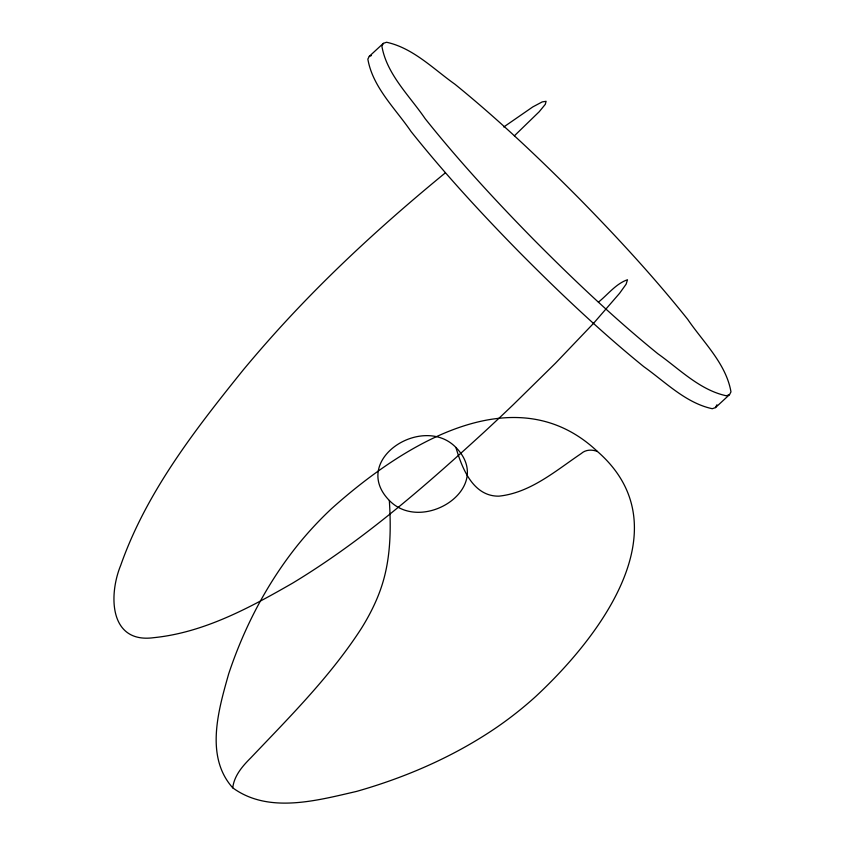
<?xml version="1.0" encoding="UTF-8"?>
<svg xmlns="http://www.w3.org/2000/svg" width="845" height="845" viewBox="0 0 845 845"><rect width="100%" height="100%" fill="white"/><g stroke="black" fill="none" stroke-linecap="round" stroke-linejoin="round"><path stroke-width="1.27" d="M232.734 787.825C204.743 756.497 218.496 709.842 228.668 673.898C244.068 627.592 266.946 583.557 297.472 545.384A331.187 288.251 -26.8 0 1 331.451 508.753C399.643 447.596 514.035 372.613 597.468 451.505C684.651 527.639 598.302 638.355 535.603 696.597A331.187 288.251 -26.8 0 1 495.867 727.936C453.395 756.771 405.716 777.453 356.421 791.448C316.886 800.521 268.552 814.041 232.734 787.825C234.181 775.731 242.473 766.13 250.785 757.87C289.877 716.75 330.49 676.232 361.417 628.353A136.732 63.998 -47.4 0 0 381.275 587.349C390.728 559.453 391.172 529.572 389.334 500.472C349.788 460.05 422.849 413.279 455.93 447.47C495.487 487.892 422.416 534.663 389.334 500.472M369.307 56.298L367.85 59.108C372.677 87.288 395.555 108.741 411.124 131.619C444.745 173.753 481.354 213.426 519.073 251.905C558.872 292.064 599.961 331.071 643.879 366.73C665.427 382.014 685.717 402.991 712.282 408.716L715.483 407.607L729.51 394.668L730.967 391.869C726.14 363.677 703.272 342.225 687.703 319.347C654.072 277.213 617.463 237.54 579.744 199.061C539.944 158.902 498.856 119.905 454.948 84.236C433.39 68.963 413.099 47.985 386.535 42.25L383.334 43.37L369.307 56.298L371.441 55.559M383.334 43.37L381.887 46.169C386.704 74.349 409.582 95.802 425.151 118.68C458.772 160.825 495.381 200.487 533.1 238.966C572.899 279.135 613.988 318.132 657.906 353.791C679.454 369.075 699.755 390.052 726.309 395.777L729.51 394.668M715.483 407.607L716.94 404.797M514.394 135.802L539.194 111.751L545.3 104.326L546.102 101.305L542.194 101.918L532.794 106.914L503.768 126.972M598.418 302.151C607.808 294.609 616.026 283.656 627.497 279.748L626.124 284.184L619.596 293.278L593.348 323.561L555.471 363.223L513.348 404.607A1141.352 534.22 -47.4 0 1 483.9 432.313C424 487.111 362.347 540.937 292.666 583.103C249.634 607.787 203.972 632.588 153.811 637.669C109.258 643.774 108.445 595.081 120.74 565.263C146.523 491.917 195.269 429.503 243.508 369.603A600.425 281.026 -47.4 0 1 276.378 331.662C328.209 274.202 385.51 221.886 445.326 172.876M597.468 451.505C592.113 449.36 585.596 449.529 581.18 453.585C555.809 470.665 530.533 492.804 498.962 496.152C473.105 496.596 461.962 468.204 455.93 447.47"/></g></svg>
